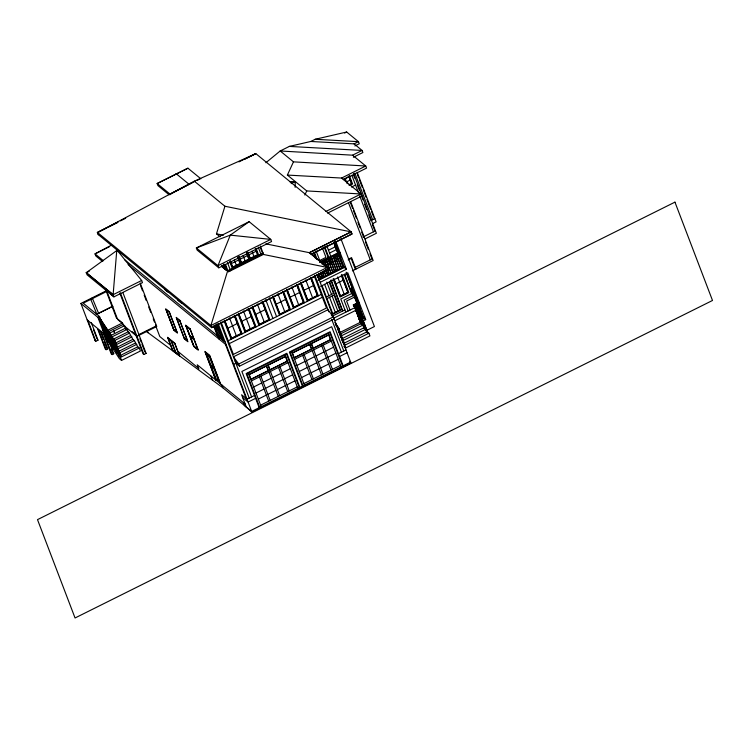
<?xml version="1.0" encoding="UTF-8"?>
<svg xmlns="http://www.w3.org/2000/svg" width="750" height="750" viewBox="0 0 750 750"><rect width="100%" height="100%" fill="white"/><g stroke="black" fill="none" stroke-linecap="round" stroke-linejoin="round"><path stroke-width="1.12" d="M295.144 187.369L295.284 181.547L289.5 181.65M110.381 293.906L113.953 296.85L87.075 274.809L86.269 272.691L117.141 250.294L141.656 280.481L142.481 282.638L113.953 296.85L113.128 294.694L116.841 249.525M220.069 236.784L216.469 233.831L224.925 206.25L194.316 181.172L97.434 232.594M118.331 221.934L97.35 232.378L210.891 325.528L227.644 270.881M327.6 213.103L361.809 196.059L361.003 193.969L306.741 190.931L287.381 175.069L293.466 161.85L365.766 166.003L366.562 168.094L343.378 179.644M304.847 195.047L306.741 190.931M265.875 162.731L280.191 150.975L289.35 146.409L310.8 141.469L315.206 139.275L346.678 132.019L358.463 141.666L359.259 143.766L354.862 145.95M249.141 221.681L230.287 235.134L196.35 247.969L197.166 250.106L218.784 267.825L271.575 241.537L270.759 239.4L249.141 221.681L196.35 247.969L217.969 265.688L218.784 267.825M194.775 181.387L169.106 194.766L157.922 185.597L157.134 183.534L187.931 168.197L200.859 178.8M111.553 245.109L95.034 253.875L95.85 255.994L102.159 261.178M170.072 194.138L191.944 182.859M370.584 220.791L374.869 218.625L373.959 217.884M291.169 183.619L295.284 181.547M187.931 168.197L157.134 183.534L170.644 194.616M120.422 220.894L125.672 218.278M238.931 161.869L255.703 153.506L351.234 231.9L352.05 234.037L311.306 254.334M98.484 232.078L106.875 227.897M108.975 226.856L117.356 222.675M244.256 159.469L255.787 153.722L194.316 181.172M109.481 246.684L95.034 253.875L103.472 260.784M344.597 133.059L346.678 132.019M141.656 280.481L113.128 294.694L86.269 272.691L89.25 271.2M310.8 141.469L354.066 143.859L358.463 141.666L315.206 139.275M293.466 161.85L280.191 150.975L352.556 155.184L362.091 150.441L362.887 152.531L353.363 157.275M95.128 340.716L80.897 303.441L106.388 290.747M107.062 291.3L83.222 303.178L99.544 316.556L101.588 321.9M287.381 175.069L341.569 178.05L365.766 166.003L352.556 155.184M343.331 179.259L345.159 178.341L347.203 183.694M346.078 177.891L348.825 176.522L351.544 183.647L348.797 185.016M346.519 181.903L350.184 180.084M349.875 184.688L351.797 183.731L348.938 176.25M349.622 185.456L352.547 183.994L349.284 175.444M351.506 187.059L355.566 185.034M112.772 306.262L96.862 314.194L90.478 298.669M96.178 314.531L112.744 306.291M80.897 303.441L97.894 317.381L99.544 316.556M120.909 356.391L115.519 342.272L114.787 342.638L115.153 343.2L98.269 317.194L98.541 317.916L99.272 317.55L115.022 341.522L120.909 356.391L120.178 356.756L114.056 341.522L114.75 340.8L99 316.837L99.272 317.55M102.966 326.962L104.147 331.191L99.731 318.769L102.197 324.947M99.881 318.891L99.366 318.947M100.566 320.025L105.797 333.712L100.716 320.156M101.391 321.291L106.997 334.791M101.859 322.734L102.375 322.678L101.859 322.734L106.631 334.969M325.941 211.434L361.003 193.969L341.569 178.05M102.684 324L103.2 323.934L102.684 324L107.306 336.112L107.822 336.047L107.306 336.112M103.509 325.256L104.034 325.2L103.509 325.256L108.141 337.369L108.656 337.312L108.141 337.369M104.344 326.522L104.859 326.456L104.344 326.522L109.331 338.447M231.347 263.606L238.678 259.959M240.141 259.228L247.472 255.572M248.934 254.841L256.266 251.194M109.828 339.947L110.344 339.881L109.828 339.947L105.572 327.647L111.45 342.413L111.975 342.356L107.344 330.244L106.828 330.3L107.344 330.244M105.722 327.769L105.206 327.834M119.062 354.375L119.766 353.803L119.062 354.375L103.303 330.413L103.884 329.644M103.303 330.413L104.044 330.047M106.003 329.044L106.519 328.978L110.775 341.278L106.003 329.044L106.519 328.978M107.287 330.516L122.475 322.95L123.309 325.144L136.969 336.337L156.769 326.475L140.147 282.928M104.972 332.447L99.731 318.769M108.178 331.509C107.006 330.9 110.062 334.303 109.716 335.541M260.334 246L263.522 254.362L228.328 271.894L225.534 264.562M108.872 331.519L123.056 324.459L124.556 325.688L125.503 328.181L129.459 333.141L132.863 339.356L134.372 340.594L137.775 346.809L139.275 348.038L140.409 351.019L121.547 360.413L119.381 358.641L105.431 337.116M113.259 345.066L108.853 332.644L113.625 344.878L113.109 344.944L113.625 344.878M109.003 332.766L108.487 332.831M108.656 333.609L124.556 325.688M109.828 334.031L109.312 334.088L109.828 334.031L114.309 346.022M95.091 340.613L95.803 341.269L97.997 340.181L91.312 322.659M114.037 332.278L114.553 332.222L113.597 331.144M110.663 335.287L110.147 335.353L110.663 335.287L115.284 347.4L114.769 347.466L115.284 347.4M101.081 331.388L107.756 348.872L106.106 349.697L98.184 328.931L105.694 335.091L106.641 337.584L108.741 336.534M110.831 335.494L125.503 328.181M111.338 336.431L116.578 350.109L111.487 336.553M111.291 337.247L127.003 329.419M112.172 337.688L117.403 351.375L112.631 339.131L113.147 339.075L112.631 339.131M113.288 339.216L127.959 331.913M110.625 341.156L111.141 341.1M113.456 340.397L113.981 340.341L113.456 340.397L118.453 352.322M113.737 340.969L129.459 333.141M111.45 342.413L111.975 342.356M114.019 341.166L114.75 340.8L115.884 342.834M115.022 341.522L114.291 341.887L98.541 317.916M112.8 343.622L112.284 343.678L112.8 343.622L110.484 337.566M115.116 342.844L115.847 342.478M114.694 343.463L130.416 335.634M116.194 344.7L131.916 336.863M138.909 334.566L156.506 325.8M117.15 347.194L132.863 339.356M115.744 348.844L110.512 335.166M351.188 231.769L309.394 252.591L327.413 267.356L328.275 269.606L211.706 327.666L98.166 234.516M265.828 243.853L309.45 252.713L351.234 231.9L224.925 206.25M106.641 337.584L110.597 342.534L114 348.759L115.5 349.988L134.372 340.594M311.259 254.203L352.003 233.906L350.203 232.434M372.291 223.763L376.106 221.859L357.169 172.284M335.597 242.644L334.941 242.822L335.653 243.412M103.284 333.122L111.216 353.878L112.116 354.619L113.766 353.794L108.75 340.669M115.5 349.988L116.456 352.481L135.319 343.087M116.456 352.481L117.956 353.709L136.819 344.316M328.472 250.2L336.347 246.272M117.956 353.709L118.903 356.203L137.775 346.809M119.878 356.512L120.609 356.147M329.559 253.05L336.45 249.609M118.903 356.203L120.412 357.431L139.275 348.038M363.038 237.028L375.459 230.841L374.597 230.213M364.997 238.941L376.378 233.269L353.55 173.475M319.566 262.05L339.459 252.141L340.238 253.556L339.459 252.141M319.903 262.331L339.797 252.413M320.859 262.256L328.163 259.059M329.559 257.916L339.825 252.928M324.019 264.694L322.434 261.619L323.625 264.741M326.194 259.744L331.2 273.516L326.034 259.978M328.05 258.975L332.944 272.644L327.938 258.881M329.784 258.103L334.678 271.781L329.897 258.197M333.272 256.369L338.166 270.047L333.159 256.275M338.222 253.903L339.956 253.041M320.981 262.641L339.731 252.853M321.834 262.406L331.322 257.681M339.234 254.916L334.462 242.419M321.994 264.028L339.75 255.178M334.575 242.513L340.059 255.6L335.175 243.009M119.878 293.175L143.006 353.766L143.906 354.506L146.109 353.409L122.897 292.622M325.087 265.631L340.763 257.831L340.294 256.603M210.891 325.528L327.413 267.356M348.45 259.181L351.553 257.634L355.922 269.091M211.659 327.553L328.228 269.494M348.216 259.931L351.206 258.45L355.378 269.363M318.703 279.413L345.244 266.672L319.163 279.975M317.306 275.325L319.284 279.45L317.7 275.278M320.794 273.591L322.772 277.716L320.784 272.503M325.613 269.953L327.994 275.109L326.006 269.906M336.309 270.816L326.822 245.887M339.797 269.081L334.734 255.638M341.531 268.219L336.478 254.775M318.806 279.684L344.991 266.644L345.506 267.366L345.047 266.803M318.009 280.228L345.244 266.672M227.784 328.256L237.309 323.512M241.706 321.319L251.241 316.575M255.638 314.381L265.172 309.637M276.169 304.153L285.694 299.409M290.091 297.216L299.625 292.472M303.844 290.372L313.556 285.534M320.259 282.291L346.434 269.241L335.709 241.134M355.256 267.356L372.488 258.769L371.625 258.131M320.569 286.369L347.794 272.803L365.681 319.65L363.656 320.663M352.387 270.853L373.153 260.512L350.775 201.909M335.869 283.856L343.219 280.2M227.466 341.137L321.3 294.394M229.284 343.622L322.387 297.244M354.431 292.603L350.887 289.209L351.713 288.797L352.519 289.95M351.159 289.922L351.984 289.509M351.694 290.353L352.238 290.081M352.294 290.85L352.838 290.578L363 317.391L354.375 304.884L354.562 305.522M352.406 290.944L352.95 290.672L358.556 304.931M353.006 291.431L353.672 291.253L353.119 291.525M353.719 292.022L354.384 291.834L353.831 292.106M354.853 294.741L344.025 300.131L348.159 310.988M355.547 296.569L346.603 301.022L350.044 310.05M331.388 314.897L340.613 310.303L329.587 281.372M233.691 364.322L235.884 363.197M357.834 303.853L362.728 317.531L352.566 290.709L362.897 317.784L362.166 318.15L353.306 304.969L359.128 302.494L359.409 303.216L353.916 305.953M353.306 304.969L359.137 302.503M333.412 315.6L344.916 309.872L340.772 299.006L351.6 293.616L344.344 274.613M354.366 306.319L361.772 324.441M334.284 317.897L358.997 305.587L360 308.241L335.297 320.541M239.494 366.178L334.069 319.069L333.253 316.931L328.022 309.703L233.447 356.812L238.678 364.041L239.494 366.178L235.894 363.225M356.25 309.084L363.994 328.097M356.7 309.206L362.372 324.928L356.522 308.953M358.134 311.85L365.194 329.081M358.584 311.972L364.594 328.584L355.706 304.772M360.009 314.616L366.816 332.241L360.291 314.484M361.228 315.863L368.016 333.225L361.894 317.381M337.762 327.9L344.053 344.372L338.55 329.962M362.456 317.344L364.228 316.462L364.678 317.025L362.662 318.028M339.366 328.997L338.709 329.831L339.366 328.997L334.819 322.303M354.188 305.822L359.241 319.266M362.166 318.15L362.869 317.288M362.306 317.738L364.678 317.016M362.812 317.634L364.584 316.753M248.925 374.513L285.581 356.25M292.181 352.969L328.837 334.706M359.278 319.397L360.272 321.891M339.478 332.709L360.619 322.172L360.028 322.013M340.294 334.003L361.462 323.456L363.263 324.928L341.081 335.981M361.059 323.85L354.075 305.728M250.828 379.5L287.484 361.238M294.084 357.956L330.741 339.694M355.584 307.566L362.541 324.703M251.372 380.925L288.028 362.662M294.628 359.381L331.284 341.119M342.103 338.653L364.284 327.6M357.469 310.331L364.762 328.359M342.9 340.631L366.084 329.081M366.497 330.487L374.419 326.541L340.847 238.594M253.688 386.981L261.75 382.959M263.222 382.228L271.284 378.216M272.747 377.484L280.809 373.472M282.281 372.741L290.344 368.719M296.944 365.438L305.006 361.416M306.469 360.684L314.541 356.672M316.003 355.941L324.066 351.928M325.538 351.197L333.6 347.175M343.922 343.303L367.106 331.753L368.906 333.225L369.928 335.897L345.731 347.953L343.931 346.472M359.344 313.097L367.087 332.1M344.925 344.728L338.803 328.884M368.906 333.225L344.709 345.281L345.731 347.953M256.003 393.038L264.066 389.016M265.528 388.294L273.591 384.272M275.062 383.541L283.125 379.528M284.587 378.797L292.659 374.775M299.25 371.494L307.322 367.472M308.784 366.741L316.847 362.728M318.319 361.997L326.381 357.984M327.844 357.253L335.906 353.231M254.531 395.466L247.013 399.206L241.613 394.781L246.263 406.959M338.466 353.653L345.984 349.913M255.619 398.316L248.1 402.056L242.7 397.631M339.553 356.503L347.072 352.762M258.309 399.094L266.372 395.072M267.844 394.35L275.906 390.328M277.369 389.597L285.441 385.584M286.903 384.853L294.966 380.831M301.566 377.55L309.628 373.528M311.1 372.797L319.163 368.784M320.625 368.053L328.688 364.041M330.159 363.309L338.222 359.288M260.625 405.15L297.281 386.887M303.881 383.606L340.538 365.344M243.347 402.562L244.472 405.516L251.944 412.134L350.916 362.831L317.428 275.109M196.772 180.497L199.763 179.156M289.35 146.409L362.091 150.441L354.066 143.859M216.469 233.831L223.359 235.228M263.175 254.409L327.459 267.469L309.45 252.713M146.156 331.284L222.853 387.787L251.672 411.422L350.634 362.1L349.631 361.256M222.525 266.175L227.963 270.572L263.034 253.097L262.134 252.356L263.175 253.444L228.047 271.059L221.709 265.866M363.534 189.966L364.059 190.388M335.325 242.775L338.794 252.056M340.978 257.137L337.5 254.288L341.081 257.409M346.434 269.241L344.334 267.525L334.434 241.575M324.337 260.522L326.672 267.094M322.322 261.525L323.738 264.834M353.231 290.531L353.831 291.019M351.703 289.65L357.084 303.778M350.887 289.209L354.366 292.059M351.384 289.809L351.919 290.241M354.103 291.975L358.875 304.472M327.6 275.156L325.725 270.038M357.15 303.047L358.894 304.472M357.15 304.191L359.766 306.337M357.253 304.462L359.869 306.6M356.091 304.725L359.269 313.05M322.378 277.753L320.503 272.644M354.459 305.681L361.341 323.719M318.9 279.488L317.025 274.378M365.681 319.65L363.581 317.934L346.116 272.175M359.128 319.172L359.625 319.547M176.044 173.606L188.972 184.209M262.613 253.622L263.522 254.362M331.453 315.459L333.253 316.931L238.678 364.041L235.078 361.088M222.413 265.566L225.562 268.266L223.931 263.991M222.384 266.034L225.994 268.988L224.362 264.713M221.569 265.519L227.916 270.712M214.566 326.1L218.466 329.306M164.662 288.872L167.662 291.328M178.022 299.822L181.031 302.288M164.634 289.341L168.234 292.294M177.994 300.291L181.603 303.244M218.372 336.075L222.281 339.281L216.562 324.319M222.422 339.516L218.372 336.197L214.284 325.509M124.828 259.884L225.253 342.206M128.109 264.534L226.341 345.056M169.238 312.206L166.097 309.506L173.85 329.812L177 332.391L169.247 312.084M176.606 318.113L179.747 320.812M190.106 329.306L186.056 325.866L193.809 346.172L197.869 349.5L190.116 329.194M193.884 339.075L189.844 335.634L186.206 326.109M190.041 336.291L194.091 339.609M194.081 339.731L190.181 336.525L193.819 346.059L197.719 349.256M176.859 332.156L173.85 329.691L166.237 309.741M187.369 340.772L184.359 338.306L176.747 318.356M184.35 338.419L187.509 341.006L179.756 320.7M155.588 324.994L156.487 325.734M86.269 272.691L113.128 294.694M245.147 404.044L197.241 364.772L198.872 369.047M170.691 345.459L159.787 336.525L156.291 327.356M177.9 351.366L198.628 368.353M92.203 297.806L98.597 313.331M122.475 322.95L116.466 318.028L105.272 288.675M117.628 319.444L122.737 323.625M145.209 352.669L146.109 353.409M87.188 319.922L97.378 328.275L105.3 349.041L106.106 349.697M97.322 339.619L97.997 340.181M106.95 348.216L107.756 348.872M112.866 353.062L113.766 353.794M132.009 331.528L136.969 336.337M354.431 305.334L362.897 317.784M353.644 305.25L362.091 317.672M335.587 323.803L339.441 329.466M335.381 324.581L338.634 329.363M104.672 331.003L109.078 337.716M109.556 338.269L113.494 344.428M113.972 344.981L119.794 354.009M103.153 330.009L119.034 354.169M357.413 174.534L358.65 177.787M359.475 179.953L362.372 187.537M363.206 189.703L366.103 197.297M366.928 199.462L370.65 209.213M371.484 211.378L373.547 216.797M354.872 173.119L372.666 219.731M353.503 174.947L354.741 178.2M357.225 184.697L359.288 190.116M360.947 194.456L363.019 199.875M364.669 204.206L366.741 209.625M368.803 215.044L370.463 219.375M372.525 224.794L374.184 229.125M351.891 175.416L358.481 192.656M359.728 195.919L373.444 231.853M350.531 202.894L352.603 208.303M353.428 210.478L356.325 218.053M357.975 222.384L360.047 227.803M361.697 232.134L363.769 237.553M365.428 241.884L368.316 249.469M369.975 253.8L371.212 257.053M348.403 202.547L370.294 259.866M358.8 302.231L359.072 302.944M355.463 294.872L357.562 300.169M346.519 272.906L352.772 289.284M353.559 291.159L358.837 304.791M334.294 242.653L339.066 255.15M334.181 242.559L343.387 267.441L338.091 253.8M334.144 242.878L338.119 253.294M352.528 291.028L356.897 302.484M333.825 243.038L337.913 253.547M344.625 274.228L352.838 295.744M336.637 254.541L341.812 268.078M354.234 305.494L361.172 323.944M334.903 255.412L340.069 268.95M341.916 274.491L348.834 292.659L340.022 297.047L333.094 278.869M341.569 275.297L348.084 292.397L340.369 296.231L333.844 279.131M341.297 275.147L347.831 292.312L340.491 295.969L333.938 278.812M331.416 257.147L336.581 270.684M337.622 276.975L344.166 294.131M324.759 246.778L328.894 257.597M324.3 247.275L328.762 258.956M322.331 247.828L325.969 257.381L319.744 260.484L316.097 250.931M344.916 309.872L345.787 312.169M324.45 260.616L329.456 274.378L327.356 269.081M331.097 279.862L342.628 311.006L330.956 280.35M322.716 261.478L323.906 264.609M326.288 270.853L327.881 275.016M329.137 282.131L333.459 293.475L326.391 297L322.059 285.656M324.15 270.675L325.978 276.112L323.878 270.816M326.803 282.075L331.519 294.441M332.128 296.044L337.838 311.044M322.406 271.547L324.234 276.984L322.134 271.688M314.4 252.206L317.241 259.641M313.762 252.253L316.247 258.75M313.303 252.75L315.328 258.066M320.672 272.409L322.659 277.622M324.628 284.381L328.959 295.716M329.559 297.319L335.287 312.319M318.928 273.281L320.756 278.719L319.05 274.462M338.428 328.791L344.653 344.869M337.744 329.156L340.978 337.603M341.794 339.544L343.031 342.797M314.859 275.25L328.837 311.841M331.716 319.387L343.781 351.009M314.334 276.15L326.494 308.006L233.391 354.384L220.988 321.9M341.4 352.191L331.678 326.719L241.875 371.456L251.597 396.928M311.428 277.688L318.366 295.856M310.678 277.425L317.616 295.594L307.716 300.525L301.125 283.266M310.509 277.556L317.362 295.509L307.828 300.253L300.975 282.3M343.125 365.841L330.103 331.744L289.416 352.013L302.428 386.109M342.572 366.112L329.756 332.55L290.175 352.275L302.981 385.828M328.294 333.281L341.109 366.844M305.747 279.928L312.6 297.881M300.431 283.163L307.369 301.331M323.222 345.141L332.466 369.366M321.759 345.872L331.003 370.097M297.506 284.625L304.444 302.794M296.747 284.363L303.684 302.531L293.784 307.462L286.856 289.294M296.578 284.494L303.431 302.447L293.906 307.191L287.053 289.237M291.816 286.866L298.669 304.819M311.241 343.472L313.144 348.459M313.688 349.884L322.941 374.109M309.778 344.203L311.681 349.191M312.225 350.616L321.469 374.841M286.509 290.1L293.447 308.269M283.575 291.562L290.512 309.731M282.816 291.3L289.753 309.469L279.862 314.4L272.925 296.231M282.647 291.431L289.509 309.384L279.975 314.137L273.122 296.175M304.163 354.628L313.406 378.853M302.691 355.359L311.944 379.584M260.587 248.297L261.75 251.344M277.884 293.803L284.738 311.756M258.188 247.069L261.375 255.431M256.191 248.691L258.637 255.103L232.247 268.247L229.791 261.834M255.431 248.428L257.878 254.841L250.181 258.675L247.734 252.262M255.253 248.522L257.634 254.756L250.303 258.403L247.922 252.169M272.578 297.037L279.516 315.206M291.637 351.544L304.453 385.097M251.925 251.241L253.969 256.584M269.372 297.797L276.581 316.669M299.869 387.384L286.847 353.287L246.159 373.556L259.181 407.653M265.706 299.625L272.916 318.497M299.316 387.656L286.509 354.094L246.919 373.819L259.725 407.372M247.387 253.069L249.834 259.481M246.637 252.816L249.084 259.228L241.388 263.062L238.941 256.65M246.45 252.9L248.831 259.134L241.5 262.791L239.119 256.556M285.038 354.825L297.853 388.387M263.044 301.791L269.981 319.959M262.294 301.528L269.231 319.697L259.331 324.628L252.394 306.459M262.125 301.659L268.978 319.613L259.444 324.356L252.591 306.403M243.131 255.619L245.166 260.963M257.353 304.031L264.216 321.984M238.594 257.456L241.041 263.869M279.966 366.684L289.219 390.909M237.834 257.194L240.291 263.606L232.584 267.441L230.137 261.028M237.656 257.288L240.038 263.522L232.706 267.169L230.325 260.934M278.503 367.416L287.747 391.641M234.328 260.006L236.372 265.35M252.047 307.266L258.984 325.434M249.113 308.728L256.05 326.897M248.363 308.466L255.3 326.634L245.4 331.566L238.463 313.397M248.194 308.597L255.047 326.55L245.522 331.294L239.044 314.334M267.984 365.016L269.897 370.003M270.441 371.428L279.684 395.653M227.4 262.406L230.588 270.769M266.522 365.747L268.425 370.734M268.969 372.159L278.222 396.384M243.431 310.969L250.284 328.922M225.028 264.853L227.438 271.163M223.238 265.012L223.922 266.794M238.116 314.203L245.053 332.372M260.906 376.172L270.15 400.406M259.444 376.903L268.688 401.128M235.191 315.666L242.128 333.834M234.431 315.403L241.369 333.572L231.469 338.503L224.625 320.559M234.262 315.534L241.116 333.488L231.591 338.231L224.756 320.334M229.5 317.906L236.353 335.859M248.381 373.087L261.197 406.65M224.091 320.887L231.131 339.309M220.659 323.316L249.216 398.109M218.053 323.353L251.944 412.134M225.441 344.316L246.112 398.466M217.359 324.225L223.753 340.978M216.731 324.206L222.853 340.238M215.372 324.713L220.322 337.678M214.266 325.856L218.344 336.544M214.05 325.828L219.131 339.15M213.844 326.381L217.444 335.803M210.844 325.416L211.706 327.666M221.728 384.844L222.853 387.787M220.528 383.859L209.644 355.359L204.844 351.422L215.719 379.922M220.303 383.672L209.625 355.706L205.266 352.144L215.944 380.109M210.919 375.984L212.531 380.203M140.475 285.422L142.537 290.812M144.178 295.125L146.241 300.516M148.706 306.984L150.759 312.366M153.234 318.834L154.462 322.069M147.141 330.637L147.938 332.738M139.903 338.775L141.131 341.981M141.947 344.119L144.797 351.6M97.35 232.378L98.25 234.741M120.366 292.828L143.906 354.506M124.894 326.278L126.084 329.4M106.172 289.416L117.375 318.759M113.972 330.966L114.403 332.1M113.831 340.209L120.178 356.756M120.412 357.431L121.547 360.413M112.997 338.953L118.238 352.631M109.678 333.909L114.919 347.587M108.853 332.644L114.094 346.322M107.194 330.122L112.434 343.8M106.369 328.856L111.6 342.544M105.572 327.647L110.775 341.278M104.709 326.334L109.978 340.069M103.884 325.078L109.116 338.756M103.05 323.812L108.291 337.491M102.225 322.556L107.456 336.234M111.197 348.684L112.444 351.966M97.894 317.381L112.116 354.619M100.697 331.828L103.612 339.478M104.447 341.663L106.537 347.119M93.562 329.775L96.909 338.531M87.862 320.475L95.803 341.269M230.287 235.134L217.969 265.688L270.759 239.4L230.287 235.134M334.069 295.078L326.991 298.594L332.719 313.594L339.778 310.087L334.069 295.078M266.409 366.019L249.178 374.597L250.95 379.228L268.172 370.65L266.409 366.019M285.469 356.522L268.238 365.1L270.009 369.731L287.241 361.153L285.469 356.522M309.656 344.475L292.434 353.053L294.197 357.684L311.428 349.106L309.656 344.475M328.725 334.978L311.494 343.556L313.266 348.188L330.487 339.609L328.725 334.978M674.944 202.134L37.5 519.637L75.056 617.981L712.5 300.469L674.944 202.134M179.653 355.959L172.613 350.484L167.578 337.312L174.787 343.219L179.653 355.959M226.537 270.422L222.037 266.728L226.537 270.422M169.266 311.737L165.666 308.784L173.822 330.159L177.431 333.113L169.266 311.737M179.775 320.353L176.175 317.4L184.331 338.775L187.941 341.728L179.775 320.353M190.134 328.837L185.634 325.153L193.791 346.528L198.291 350.212L190.134 328.837M209.541 357.113L206.991 355.012L210.778 364.95L213.328 367.041L209.541 357.113M213.938 368.634L211.387 366.544L216.028 378.703L218.578 380.803L213.938 368.634M174.769 343.575L171.506 340.894L176.119 352.997L179.391 355.669L174.769 343.575M171 340.847L168.009 338.034L172.631 350.138L175.631 352.978L171 340.847"/></g></svg>
